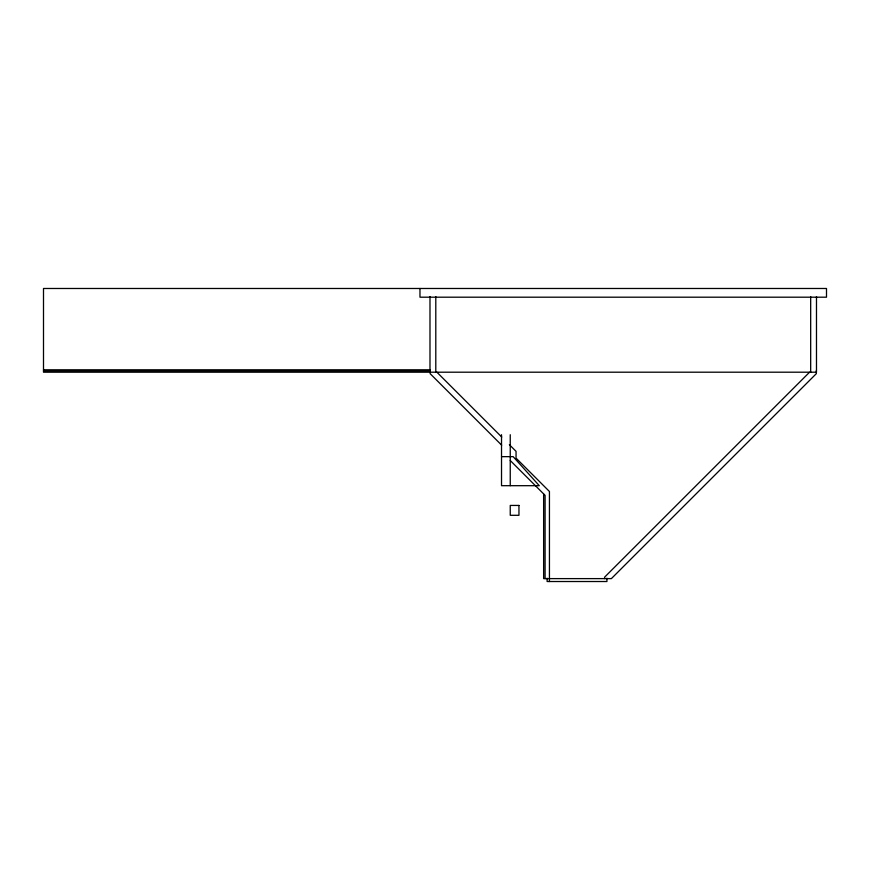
<?xml version="1.0" encoding="UTF-8"?>
<svg xmlns="http://www.w3.org/2000/svg" width="870" height="870" viewBox="0 0 870 870"><rect width="100%" height="100%" fill="white"/><g stroke="black" fill="none" stroke-linecap="round" stroke-linejoin="round"><path stroke-width="1.3" d="M809.568 372.197L604.606 577.158L604.606 578.615M43.5 369.793L429.987 369.793M43.5 370.881L429.987 370.881M501.522 456.652L513.148 456.652L539.28 485.688L501.522 485.688L501.522 434.717M436.892 372.197L501.74 437.044M509.374 444.668L516.051 451.345L516.051 458.109L549.438 491.496L549.438 581.519M501.653 445.168L430.139 373.654L430.139 370.522M510.244 460.513L545.088 495.356L545.088 578.615M816.484 296.583L816.484 372.197L43.5 372.197L43.5 288.481L826.5 288.481L826.5 297.192L419.971 297.192L419.971 288.481M816.332 370.522L816.332 373.654L611.371 578.615L543.63 578.615L543.63 493.91M810.677 296.583L810.677 372.197M606.934 578.245L606.934 581.519L547.121 581.519L547.121 578.245M510.244 434.717L510.244 485.688M435.794 296.583L435.794 372.197M429.987 296.583L429.987 372.197M518.955 505.437L510.244 505.437L510.244 515.29L518.955 515.312L518.955 505.459"/></g></svg>
